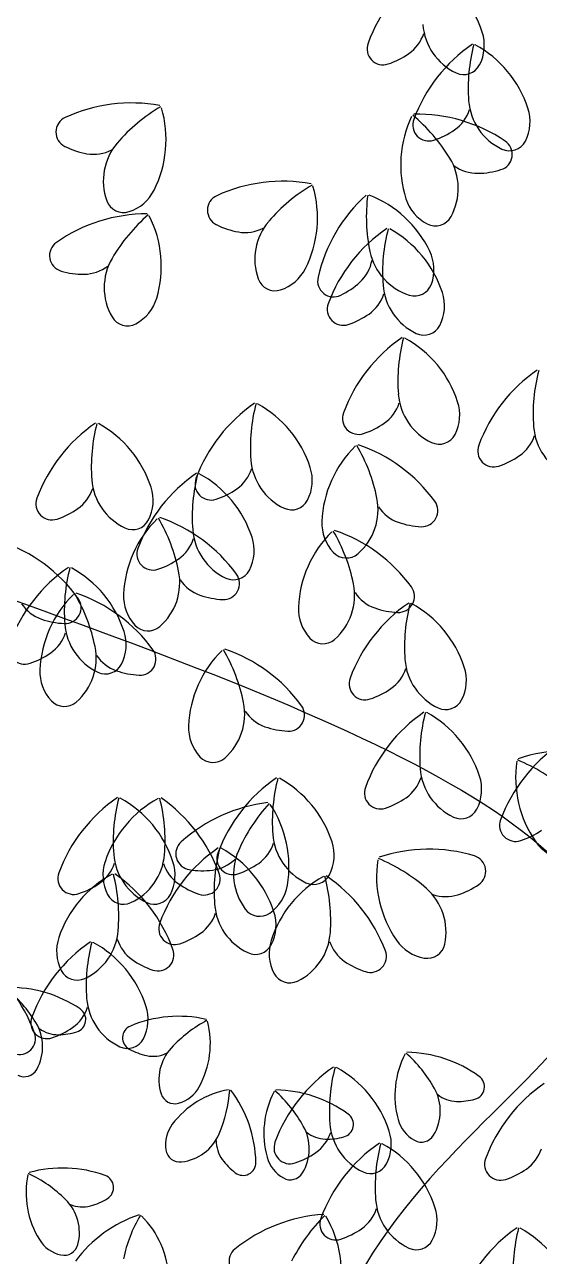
# Model space of a CAD drawing. Header units: millimetres. Extents: x 87938 to 265635, y 330093 to 434310.
# Drawn here: x 134434 to 134817, y 387982 to 388899 of the extents above; entities that cross this region are included whole.
import ezdxf

# ---------------------------------------------------------------- set-up
doc = ezdxf.new("R2010")
doc.units = ezdxf.units.MM

# ---------------------------------------------------------------- blocks, each defined once
blk = doc.blocks.new('A$C375B4AEE')
for centre, radius, start, end in [((6328.45, 7321.52), 117.21, 124.40991, 159.68568), ((6224.13, 7344.5), 83.66, 18.11828, 61.26609), ((6302.68, 7379.34), 43.37, 184.33018, 244.70863), ((6231.99, 7378.72), 29.57, 305.06741, 341.90735), ((6273.45, 7360.64), 31.77, 332.70281, 18.11841), ((6229.71, 7358.07), 11.93, 159.68548, 288.61535), ((6362.55, 7264.79), 117.21, 124.40991, 159.68568), ((6419.99, 7328.91), 126.82, 165.19739, 184.33018), ((6258.23, 7287.76), 83.66, 18.11828, 61.26609), ((6215.15, 7402.7), 58.87, 288.18028, 305.06753), ((6289.84, 7352.17), 13.32, 244.70857, 332.70275), ((6042.07, 7200.51), 117.21, 79.54266, 114.81839), ((6128.02, 7205.43), 126.82, 120.33009, 139.46286), ((5984.35, 7290.39), 83.66, 333.251, 16.39875), ((6266.08, 7321.98), 29.57, 305.06741, 341.90735), ((6336.78, 7322.6), 43.37, 184.33018, 244.70863), ((6307.55, 7303.9), 31.77, 332.70281, 18.11841), ((5997.88, 7296.07), 11.93, 114.81859, 243.7477), ((6326.55, 7271.71), 83.66, 154.47325, 197.62107), ((6171.22, 7210.62), 126.82, 31.40916, 50.54196), ((6263.81, 7301.34), 11.93, 159.68548, 288.61535), ((6255.3, 7192.13), 117.21, 56.05368, 91.3294), ((6249.25, 7345.97), 58.87, 288.18028, 305.06753), ((6019.04, 7337.98), 58.87, 243.313, 260.20026), ((6064.6, 7259.67), 43.37, 139.46294, 199.84128), ((6314.09, 7279.47), 11.93, 287.12409, 56.05382), ((6323.94, 7295.44), 13.32, 244.70857, 332.70275), ((6014.06, 7309.1), 29.57, 260.2003, 297.03997), ((6242.44, 7254.11), 43.37, 331.03071, 31.40921), ((6300.19, 7294.9), 29.57, 233.83223, 270.67179), ((6299.84, 7324.2), 58.87, 270.67181, 287.559), ((6154.96, 7142.22), 117.21, 79.54264, 114.81839), ((6240.91, 7147.15), 126.82, 120.33007, 139.46286), ((6030.69, 7267.03), 31.77, 287.83558, 333.25108), ((6110.77, 7237.79), 11.93, 114.81859, 243.7477), ((6097.24, 7232.1), 83.66, 333.251, 16.39875), ((6295.6, 7162.04), 117.21, 131.98153, 167.25727), ((6344.09, 7233.17), 126.82, 172.76898, 191.90176), ((6189.16, 7171.07), 83.66, 25.68983, 68.83768), ((6036.34, 7249.47), 13.32, 199.84152, 287.83573), ((6277.09, 7256.01), 31.77, 197.62106, 243.03639), ((6053.73, 7117.93), 117.21, 89.87295, 125.14869), ((6137.4, 7138.18), 126.82, 130.66038, 149.79322), ((5980.82, 7196), 83.66, 343.58128, 26.72912), ((6177.49, 7201.38), 43.37, 139.46294, 199.84126), ((6268.73, 7239.56), 13.32, 243.03653, 331.03045), ((6131.93, 7279.69), 58.87, 243.31296, 260.20022), ((6126.95, 7250.81), 29.57, 260.20023, 297.03997), ((6298.76, 7127.54), 117.21, 124.40991, 159.68568), ((6356.2, 7191.66), 126.82, 165.19739, 184.33018), ((6194.45, 7150.52), 83.66, 18.11828, 61.26609), ((5993.11, 7204.02), 11.93, 125.14876, 254.07822), ((6065.28, 7180.17), 43.37, 149.79323, 210.17164), ((6262.43, 7215.96), 43.37, 191.90183, 252.28018), ((6235.92, 7193.56), 31.77, 340.27449, 25.68999), ((6006.42, 7249.04), 58.87, 253.64335, 270.53052), ((6006.69, 7219.74), 29.57, 270.5305, 307.3701), ((6143.58, 7208.75), 31.77, 287.83558, 333.25108), ((6192.44, 7206.03), 29.57, 312.63898, 349.47877), ((6149.23, 7191.19), 13.32, 199.84152, 287.83556), ((6192.9, 7185.26), 11.93, 167.25721, 296.18664), ((6172.59, 7227.58), 58.87, 295.75186, 312.63906), ((6202.3, 7184.74), 29.57, 305.06741, 341.90735), ((6272.99, 7185.36), 43.37, 184.33018, 244.70863), ((6253.29, 7187.34), 13.32, 252.2801, 340.2746), ((6243.76, 7166.65), 31.77, 332.70281, 18.11841), ((6030.59, 7181.33), 31.77, 298.16595, 343.5814), ((6200.02, 7164.09), 11.93, 159.68548, 288.61535), ((6039.3, 7165.07), 13.32, 210.17145, 298.16605), ((6185.46, 7208.72), 58.87, 288.18028, 305.06753), ((6260.16, 7158.19), 13.32, 244.70857, 332.70275), ((6310.14, 7046.26), 117.21, 124.40991, 159.68568), ((6367.59, 7110.38), 126.82, 165.19739, 184.33018), ((6205.83, 7069.24), 83.66, 18.11828, 61.26609), ((6410.95, 7022.07), 117.21, 124.40991, 159.68568), ((6468.39, 7086.19), 126.82, 165.1974, 184.33018), ((6284.37, 7104.08), 43.37, 184.33018, 244.70863), ((6200.24, 6997.35), 117.21, 124.40991, 159.68567), ((6257.68, 7061.47), 126.82, 165.19739, 184.33018), ((6095.92, 7020.33), 83.66, 18.11828, 61.26609), ((6213.68, 7103.46), 29.57, 305.06741, 341.90735), ((6255.14, 7085.38), 31.77, 332.70281, 18.11841), ((6211.41, 7082.81), 11.93, 159.68548, 288.61535), ((6081.68, 6982.59), 117.21, 124.40989, 159.68567), ((6139.12, 7046.71), 126.82, 165.1974, 184.33018), ((5977.36, 7005.57), 83.66, 18.11828, 61.26612), ((6196.85, 7127.44), 58.87, 288.18028, 305.06753), ((6385.18, 7079.89), 43.37, 184.33018, 244.70863), ((6271.54, 7076.92), 13.32, 244.70857, 332.70275), ((6314.49, 7079.27), 29.57, 305.06741, 341.90735), ((6267.72, 7002.52), 83.66, 134.4245, 177.57227), ((6100.86, 6998.38), 126.82, 11.36046, 30.49325), ((6173.5, 6952.18), 117.21, 36.00493, 71.28068), ((6312.21, 7058.63), 11.93, 159.68548, 288.61535), ((6297.65, 7103.26), 58.87, 288.18028, 305.06753), ((6103.77, 7054.55), 29.57, 305.06741, 341.90735), ((6174.47, 7055.17), 43.37, 184.33018, 244.70863), ((6145.24, 7036.47), 31.77, 332.70281, 18.11841), ((6055.91, 7040.41), 43.37, 184.33017, 244.70868), ((6156.89, 6945.24), 117.21, 124.40991, 159.68568), ((6214.33, 7009.36), 126.82, 165.1974, 184.33018), ((6101.5, 7033.91), 11.93, 159.68548, 288.61516), ((6052.57, 6968.22), 83.66, 18.11828, 61.26612), ((5985.22, 7039.79), 29.57, 305.06747, 341.90732), ((6026.68, 7021.71), 31.77, 332.70281, 18.11841), ((6086.94, 7078.53), 58.87, 288.18028, 305.06753), ((5982.94, 7019.14), 11.93, 159.68548, 288.61516), ((6161.63, 7028.01), 13.32, 244.70857, 332.70275), ((6182.68, 7014.82), 43.37, 310.98192, 11.36055), ((6258.68, 7014.08), 11.93, 267.07551, 36.0051), ((5968.38, 7063.77), 58.87, 288.18028, 305.06753), ((6025.7, 6897.92), 117.21, 36.00493, 71.28068), ((6250.9, 7033.34), 29.57, 213.78352, 250.62302), ((6119.92, 6948.25), 83.66, 134.4245, 177.57227), ((6043.07, 7013.25), 13.32, 244.70857, 332.70275), ((5953.06, 6944.12), 126.82, 11.36046, 30.49325), ((6131.12, 7003.06), 43.37, 184.33017, 244.70868), ((6215.87, 7004.72), 31.77, 177.5724, 222.98777), ((6260.62, 7060.98), 58.87, 250.6231, 267.51029), ((5907.57, 6880.07), 117.21, 36.00493, 71.28068), ((6060.43, 7002.44), 29.57, 305.06747, 341.90732), ((6101.89, 6984.36), 31.77, 332.70281, 18.11841), ((6250.24, 6938.68), 83.66, 134.4245, 177.57227), ((6083.38, 6934.54), 126.82, 11.36046, 30.49325), ((6156.02, 6888.34), 117.21, 36.00493, 71.28068), ((6058.15, 6981.8), 11.93, 159.68548, 288.61516), ((6202.38, 6992.14), 13.32, 222.98795, 310.982), ((6043.59, 7026.42), 58.87, 288.18028, 305.06753), ((6061.55, 6875.17), 117.21, 124.40989, 159.68567), ((6118.99, 6939.29), 126.82, 165.1974, 184.33018), ((5957.23, 6898.15), 83.66, 18.11828, 61.26612), ((6034.88, 6960.55), 43.37, 310.98192, 11.36055), ((6110.88, 6959.81), 11.93, 267.07551, 36.0051), ((6118.28, 6975.9), 13.32, 244.70857, 332.70275), ((6103.1, 6979.07), 29.57, 213.78352, 250.62302), ((6165.19, 6950.98), 43.37, 310.98192, 11.36055), ((6241.19, 6950.24), 11.93, 267.07551, 36.0051), ((5984.97, 6961.22), 29.57, 213.78352, 250.62302), ((6057.61, 6891.96), 83.66, 134.4245, 177.57227), ((5992.75, 6941.96), 11.93, 267.07551, 36.0051), ((5890.76, 6887.82), 126.82, 11.36046, 30.49325), ((5963.4, 6841.62), 117.21, 36.00493, 71.28068), ((6068.08, 6950.45), 31.77, 177.5724, 222.98777), ((6112.83, 7006.72), 58.87, 250.6231, 267.51029), ((6315.08, 6848.6), 117.21, 124.40991, 159.68568), ((6233.42, 6969.5), 29.57, 213.78352, 250.62302), ((6372.52, 6912.71), 126.82, 165.19739, 184.33018), ((6210.76, 6871.57), 83.66, 18.11828, 61.26609), ((6198.39, 6940.87), 31.77, 177.5724, 222.98777), ((6243.14, 6997.14), 58.87, 250.6231, 267.51029), ((5994.7, 6988.87), 58.87, 250.6231, 267.51029), ((6035.78, 6932.99), 43.37, 184.33017, 244.70868), ((6054.58, 6937.87), 13.32, 222.98795, 310.982), ((5965.08, 6932.37), 29.57, 305.06747, 341.90732), ((6006.55, 6914.28), 31.77, 332.70281, 18.11841), ((6184.9, 6928.3), 13.32, 222.98795, 310.982), ((5962.81, 6911.72), 11.93, 159.68548, 288.61516), ((5948.25, 6956.35), 58.87, 288.18028, 305.06753), ((5972.57, 6904.26), 43.37, 310.98192, 11.36055), ((6048.57, 6903.52), 11.93, 267.07551, 36.0051), ((6168.35, 6850.28), 83.66, 134.4245, 177.57227), ((6001.5, 6846.14), 126.82, 11.36046, 30.49325), ((6074.14, 6799.95), 117.21, 36.00493, 71.28068), ((6040.8, 6922.78), 29.57, 213.78352, 250.62302), ((6022.94, 6905.82), 13.32, 244.70857, 332.70275), ((6289.3, 6906.41), 43.37, 184.33018, 244.70863), ((6005.77, 6894.15), 31.77, 177.5724, 222.98777), ((6050.52, 6950.42), 58.87, 250.6231, 267.51029), ((6218.61, 6905.79), 29.57, 305.06741, 341.90735), ((6260.07, 6887.71), 31.77, 332.70281, 18.11841), ((6216.34, 6885.15), 11.93, 159.68548, 288.61535), ((6201.78, 6929.78), 58.87, 288.18028, 305.06753), ((5992.27, 6881.58), 13.32, 222.98795, 310.982), ((6083.31, 6862.58), 43.37, 310.98192, 11.36055), ((6276.47, 6879.25), 13.32, 244.70857, 332.70275), ((6151.54, 6881.1), 29.57, 213.78352, 250.62302), ((6159.31, 6861.84), 11.93, 267.07551, 36.0051), ((6326.46, 6767.32), 117.21, 124.40991, 159.68568), ((6383.9, 6831.44), 126.82, 165.19739, 184.33018), ((6222.14, 6790.3), 83.66, 18.11828, 61.26609), ((6116.51, 6852.48), 31.77, 177.5724, 222.98777), ((6161.26, 6908.74), 58.87, 250.6231, 267.51029), ((6427.26, 6743.13), 117.21, 124.40991, 159.68568), ((6367.57, 6718.18), 117.21, 73.17809, 108.45381), ((6103.01, 6839.9), 13.32, 222.98795, 310.982), ((6412.23, 6815.21), 83.66, 171.59762, 214.74545), ((6281.78, 6711.1), 126.82, 48.53354, 67.66636), ((6300.69, 6825.14), 43.37, 184.33018, 244.70863), ((6271.46, 6806.43), 31.77, 332.70281, 18.11841), ((6216.55, 6718.41), 117.21, 124.40991, 159.68568), ((6273.99, 6782.53), 126.82, 165.19739, 184.33018), ((6112.23, 6741.39), 83.66, 18.11828, 61.26609), ((6227.72, 6803.87), 11.93, 159.68548, 288.61535), ((6229.99, 6824.52), 29.57, 305.06741, 341.90735), ((6097.99, 6703.65), 117.21, 124.40989, 159.68567), ((6101.93, 6726.11), 83.66, 118.34458, 161.49232), ((6155.43, 6767.77), 126.82, 165.1974, 184.33018), ((5993.67, 6726.63), 83.66, 18.11828, 61.26612), ((5940.46, 6768.35), 126.82, 355.28049, 14.4133), ((5997.46, 6703.85), 117.21, 19.92497, 55.2007), ((6213.16, 6848.5), 58.87, 288.18028, 305.06753), ((6157.58, 6680.22), 117.21, 96.66705, 131.94275), ((6238.27, 6710.23), 126.82, 137.45448, 156.58727), ((6075.96, 6749.12), 83.66, 350.37544, 33.52323), ((6287.85, 6797.97), 13.32, 244.70857, 332.70275), ((6328.53, 6779.68), 11.93, 159.68548, 288.61535), ((6190.78, 6776.23), 43.37, 184.33018, 244.70863), ((6313.97, 6824.31), 58.87, 288.18028, 305.06753), ((6173.2, 6666.3), 117.21, 124.40991, 159.68568), ((6087.21, 6758.53), 11.93, 131.94253, 260.87217), ((6230.64, 6730.42), 126.82, 165.1974, 184.33018), ((6068.89, 6689.28), 83.66, 18.11828, 61.26612), ((6120.09, 6775.61), 29.57, 305.06741, 341.90735), ((6161.55, 6757.52), 31.77, 332.70281, 18.11841), ((6263.89, 6644.76), 117.21, 73.17809, 108.45381), ((6369.59, 6785.64), 31.77, 214.7455, 260.16082), ((6052.73, 6742.59), 31.77, 161.49231, 206.90783), ((6072.22, 6761.47), 43.37, 184.33017, 244.70868), ((6023.62, 6761.49), 43.37, 294.90204, 355.28058), ((6042.99, 6742.76), 31.77, 332.70281, 18.11841), ((6098.84, 6775.75), 29.57, 277.32454, 314.16444), ((6117.81, 6754.96), 11.93, 159.68541, 288.61535), ((6161.69, 6743.39), 43.37, 156.58734, 216.96578), ((6308.55, 6741.79), 83.66, 171.59762, 214.74545), ((6178.09, 6637.67), 126.82, 48.53354, 67.66636), ((6294.36, 6745.54), 11.93, 304.2488, 73.17804), ((5999.25, 6740.2), 11.93, 159.68548, 288.61516), ((6067.45, 6669.61), 83.66, 118.34458, 161.49232), ((6001.53, 6760.85), 29.57, 305.06747, 341.90732), ((5905.98, 6711.85), 126.82, 355.28049, 14.4133), ((5962.98, 6647.34), 117.21, 19.92497, 55.2007), ((6094.31, 6760.39), 29.57, 197.70353, 234.54301), ((6095.1, 6804.81), 58.87, 260.43744, 277.3246), ((6096.45, 6739.73), 11.93, 250.99557, 19.92534), ((6103.25, 6799.59), 58.87, 288.18028, 305.06753), ((6177.94, 6749.06), 13.32, 244.70857, 332.70275), ((5984.69, 6784.83), 58.87, 288.18028, 305.06753), ((6111.31, 6784.26), 58.87, 234.54309, 251.43035), ((6127.12, 6740.44), 31.77, 304.95989, 350.3755), ((6226.01, 6668.56), 83.66, 119.15879, 162.30656), ((6063.95, 6708.5), 126.82, 356.09472, 15.22753), ((6121.86, 6644.81), 117.21, 20.7392, 56.01496), ((6267.57, 6784.09), 58.87, 287.7962, 304.68349), ((6036.28, 6734.24), 13.32, 206.90794, 294.90217), ((6059.39, 6734.3), 13.32, 244.70857, 332.70275), ((6233.35, 6700.21), 43.37, 348.15504, 48.53349), ((6276.53, 6756.19), 29.57, 250.95655, 287.79628), ((6147.43, 6724.12), 43.37, 184.33017, 244.70863), ((6137.69, 6725.32), 13.32, 216.96576, 304.95995), ((6118.2, 6705.41), 31.77, 332.70281, 18.11841), ((6074.46, 6702.85), 11.93, 159.68548, 288.61516), ((6076.74, 6723.5), 29.57, 305.06747, 341.90732), ((5989.14, 6704.99), 43.37, 294.90204, 355.28058), ((6059.9, 6747.48), 58.87, 288.18028, 305.06753), ((6147.21, 6702.82), 43.37, 295.71619, 356.09465), ((6077.86, 6596.23), 117.21, 124.40989, 159.68567), ((6018.25, 6686.08), 31.77, 161.49231, 206.90783), ((6135.3, 6660.35), 126.82, 165.1974, 184.33018), ((5973.54, 6619.2), 83.66, 18.11828, 61.26612), ((6059.83, 6703.89), 29.57, 197.70353, 234.54301), ((6134.6, 6696.95), 13.32, 244.70857, 332.70275), ((6176.57, 6684.33), 31.77, 162.30647, 207.722), ((6217.9, 6702.72), 29.57, 198.51779, 235.3575), ((6265.91, 6712.22), 31.77, 214.7455, 260.16082), ((6262.76, 6694.04), 13.32, 260.16095, 348.15512), ((5859.82, 6585.09), 117.21, 19.92497, 55.2007), ((6076.83, 6727.75), 58.87, 234.54309, 251.43035), ((6061.97, 6683.23), 11.93, 250.99557, 19.92534), ((6234.56, 6726.83), 58.87, 235.35739, 252.24454), ((6220.33, 6682.1), 11.93, 251.80965, 20.73951), ((6001.8, 6677.74), 13.32, 206.90794, 294.90217), ((6160.24, 6675.75), 13.32, 207.72233, 295.71622), ((5884.36, 6580), 101.45, 31.40914, 50.54194), ((5951.62, 6565.2), 93.77, 56.05367, 91.32939), ((5981.4, 6653.42), 29.57, 305.06747, 341.90732), ((5998.66, 6635.08), 9.54, 287.124, 56.05382), ((6052.09, 6654.04), 43.37, 184.33017, 244.70868), ((6022.86, 6635.34), 31.77, 332.70281, 18.11841), ((5979.12, 6632.78), 11.93, 159.68548, 288.61516), ((5941.34, 6614.79), 34.69, 331.03064, 31.40928), ((6077.56, 6543.73), 93.77, 77.39259, 112.66833), ((6146.42, 6545.08), 101.45, 118.18001, 137.31281), ((6034.11, 6617.31), 66.93, 331.10095, 14.24877), ((5958.8, 6620.97), 11.93, 250.99557, 19.92534), ((5987.53, 6647.42), 23.65, 233.83212, 270.6719), ((5964.56, 6677.41), 58.87, 288.18028, 305.06753), ((5987.26, 6670.86), 47.1, 270.67187, 287.55903), ((6045.1, 6621.45), 9.54, 112.66831, 241.59791), ((6039.25, 6626.88), 13.32, 244.70857, 332.70275), ((6063.28, 6654.32), 47.1, 241.16297, 258.0502), ((6058.42, 6631.38), 23.65, 258.0502, 294.88984), ((6097.35, 6590.35), 34.69, 137.31294, 197.69117), ((6305.51, 6578.43), 66.93, 152.32316, 195.47093), ((6179.5, 6534.25), 101.45, 29.25911, 48.39187), ((6246.16, 6516.94), 93.77, 53.90362, 89.17934), ((5962.37, 6603.15), 10.66, 243.03669, 331.03114), ((6259.12, 6503.04), 117.21, 124.40991, 159.68568), ((6316.56, 6567.16), 126.82, 165.19739, 184.33018), ((6154.8, 6526.02), 83.66, 18.11828, 61.26609), ((6295.78, 6585), 9.54, 284.97407, 53.90324), ((6416.09, 6490.77), 117.21, 124.40991, 159.68568), ((6074.45, 6583.04), 10.66, 197.69111, 285.68531), ((6126.16, 6516.86), 66.93, 99.88431, 143.03216), ((6070.46, 6597.25), 25.42, 285.68553, 331.10096), ((6014.32, 6589.81), 101.45, 336.82022, 355.95304), ((6041.24, 6526.42), 93.77, 1.46471, 36.74046), ((6207.82, 6550.36), 66.93, 152.32316, 195.47093), ((6081.81, 6506.18), 101.45, 29.25911, 48.39187), ((6148.47, 6488.88), 93.77, 53.90362, 89.17934), ((6237.74, 6566.88), 34.69, 328.88065, 29.25914), ((6285.13, 6597.75), 23.65, 231.68207, 268.52184), ((6285.73, 6621.19), 47.1, 268.5218, 285.40897), ((6198.1, 6556.94), 9.54, 284.97407, 53.90324), ((6265.5, 6567.35), 25.42, 195.47092, 240.8865), ((6092.99, 6541.82), 25.42, 143.03217, 188.44755), ((6140.06, 6538.81), 34.69, 328.88065, 29.25914), ((6187.44, 6569.69), 23.65, 231.68207, 268.52184), ((6162.66, 6560.24), 29.57, 305.06741, 341.90735), ((6233.35, 6560.86), 43.37, 184.33018, 244.70863), ((6204.12, 6542.16), 31.77, 332.70281, 18.11841), ((6075.69, 6563.54), 34.69, 276.44179, 336.82031), ((6129.05, 6544.8), 23.65, 179.24335, 216.08297), ((6160.38, 6539.59), 11.93, 159.68548, 288.61535), ((6293.22, 6446.31), 117.21, 124.40991, 159.68568), ((6188.05, 6593.12), 47.1, 268.5218, 285.40897), ((6350.66, 6510.43), 126.82, 165.19739, 184.33018), ((6188.9, 6469.28), 83.66, 18.11828, 61.26609), ((6258.32, 6554.46), 10.66, 240.8864, 328.8807), ((6078.39, 6539.65), 10.66, 188.44746, 276.44188), ((6167.81, 6539.29), 25.42, 195.47092, 240.8865), ((6145.82, 6584.22), 58.87, 288.18028, 305.06753), ((6319.62, 6547.97), 29.57, 305.06741, 341.90735), ((5990.83, 6430.75), 93.77, 70.15065, 105.42638), ((6148, 6558.6), 47.1, 216.0828, 232.97012), ((6125.44, 6528.58), 9.54, 232.53509, 1.46448), ((6220.52, 6533.7), 13.32, 244.70857, 332.70275), ((6317.35, 6527.32), 11.93, 159.68548, 288.61535), ((6302.79, 6571.95), 58.87, 288.18028, 305.06753), ((6030.6, 6506.38), 66.93, 168.57017, 211.71799), ((5921.99, 6428.71), 101.45, 45.50614, 64.63893), ((6019.43, 6509.97), 9.54, 301.22118, 70.15099), ((6160.63, 6526.39), 10.66, 240.8864, 328.8807), ((5968.78, 6476.33), 34.69, 345.12755, 45.5061), ((6005.63, 6519.23), 23.65, 247.9292, 284.76879), ((5999.66, 6541.9), 47.1, 284.76879, 301.65603), ((6267.45, 6504.13), 43.37, 184.33018, 244.70863), ((6238.22, 6485.42), 31.77, 332.70281, 18.11841), ((6078.56, 6397.69), 96.9, 108.32995, 143.60567), ((6138.87, 6435.47), 104.84, 149.1174, 168.25018), ((6000.96, 6439.83), 69.16, 2.03833, 45.18609), ((6193, 6372.99), 117.21, 93.63963, 128.91533), ((6275.16, 6398.69), 126.82, 134.42706, 153.55984), ((6194.48, 6482.86), 11.93, 159.68548, 288.61535), ((6115.13, 6446.1), 83.66, 347.34801, 30.49574), ((6196.75, 6503.5), 29.57, 305.06741, 341.90735), ((6179.92, 6527.49), 58.87, 288.18028, 305.06753), ((6395.96, 6383.35), 117.21, 124.40991, 159.68568), ((6453.4, 6447.47), 126.82, 165.19739, 184.33018), ((6291.64, 6406.33), 83.66, 18.11828, 61.26609), ((5995.29, 6484.55), 25.42, 211.71814, 257.13338), ((5992.01, 6470.17), 10.66, 257.13354, 345.12756), ((6254.61, 6476.96), 13.32, 244.70857, 332.70275), ((6126.86, 6454.91), 11.93, 128.91529, 257.8448)]:
    blk.add_arc(centre, radius, start, end)
blk.add_spline([(5888.48, 6971.11), (6385.98, 6653.07), (6206.88, 6434.42), (6266.58, 6056.76), (6624.78, 6156.14), (6863.58, 6215.77), (7002.88, 6156.14), (6982.98, 5957.37), (6982.98, 5619.46), (7301.38, 5579.71), (7341.18, 5500.2), (7500.38, 5539.95), (7858.57, 5619.46)], degree=3)

msp = doc.modelspace()

# ---------------------------------------------------------------- block references
msp.add_blockref('A$C375B4AEE', (128470.99, 381523.37))

doc.saveas('drawing.dxf')
